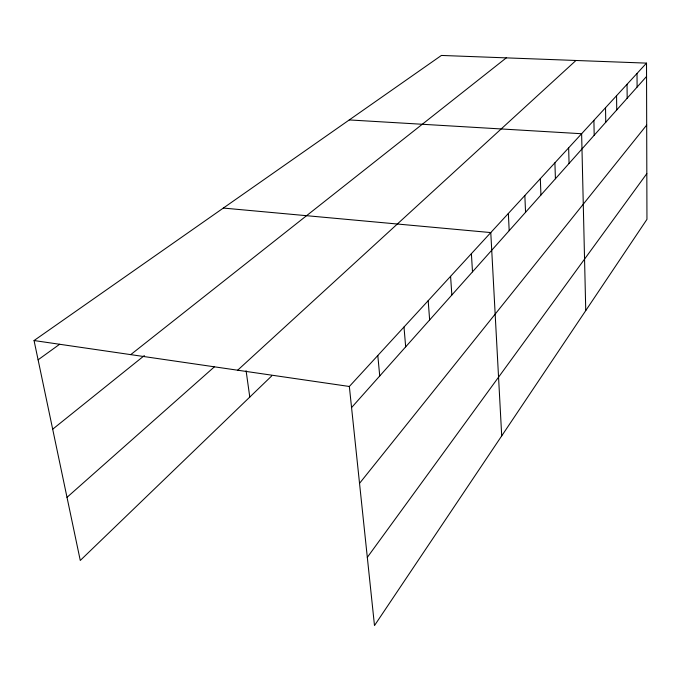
<?xml version="1.0" encoding="UTF-8"?>
<svg xmlns="http://www.w3.org/2000/svg" width="681" height="681" viewBox="0 0 681 681"><rect width="100%" height="100%" fill="white"/><g stroke="black" fill="none" stroke-linecap="round" stroke-linejoin="round"><path stroke-width="1.02" d="M367.314 557.356L646.822 173.621M359.534 483.348L646.686 125.066M351.566 407.587L646.55 76.468M646.516 63.12L646.95 219.35L374.49 625.558L349.344 386.476L646.516 63.12L441.407 55.442L34.05 340.543L80.273 560.454L271.71 375.938M237.66 370.209L575.964 60.481M67.002 497.343L214.285 366.931M52.684 429.2L144.355 355.567M130.735 354.631L506.289 57.876M38.102 359.815L59.647 344.263M349.268 119.933L581.625 133.731L585.754 310.596M223.342 208.063L490.78 232.579L501.71 435.891M34.05 340.543L349.344 386.476M246.096 370.736L249.782 397.074M377.802 355.516L379.734 375.972M403.995 327.016L405.672 346.85M428.179 300.696L429.643 319.951M450.584 276.316L451.852 295.018M471.397 253.672L472.495 271.847M508.358 213.451L509.184 230.663M524.847 195.515L525.553 212.293M540.331 178.669L540.935 195.021M554.904 162.81L555.415 178.771M568.644 147.854L569.069 163.44M593.9 120.375L594.19 135.247M605.528 107.717L605.758 122.257M616.56 95.715L616.739 109.939M627.048 84.308L627.167 98.226M637.016 73.454L637.101 87.083"/></g></svg>
